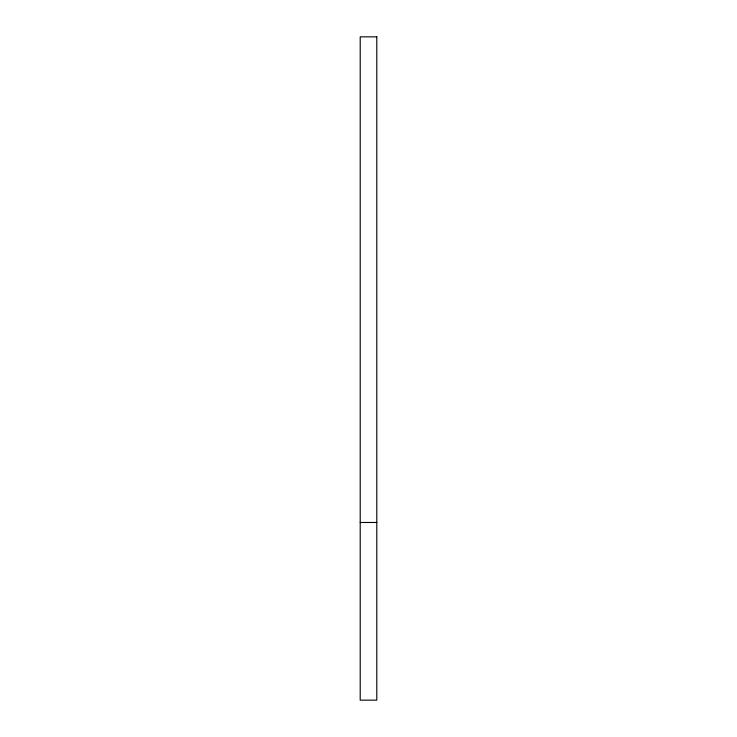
<?xml version="1.0" encoding="UTF-8"?>
<svg xmlns="http://www.w3.org/2000/svg" width="737" height="737" viewBox="0 0 737 737"><rect width="100%" height="100%" fill="white"/><g stroke="black" fill="none" stroke-linecap="round" stroke-linejoin="round"><path stroke-width="1.11" d="M360.209 522.478L376.791 522.478M376.791 36.85L360.209 36.85L360.209 700.15L376.791 700.15L376.791 36.85"/></g></svg>
